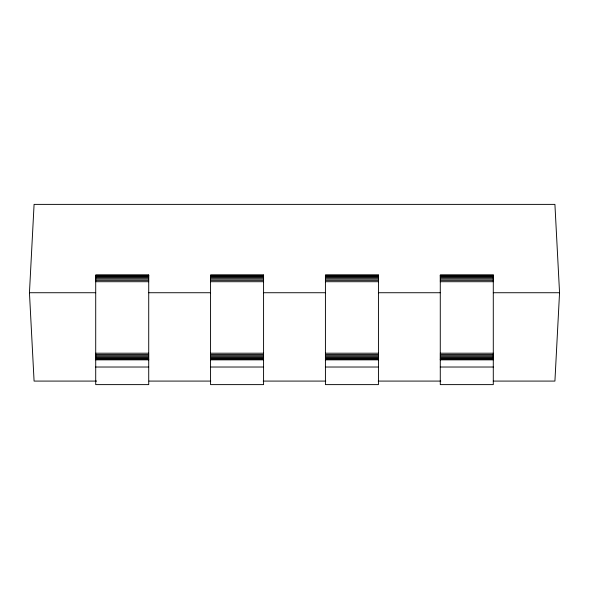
<?xml version="1.0" encoding="UTF-8"?>
<svg xmlns="http://www.w3.org/2000/svg" width="589" height="589" viewBox="0 0 589 589"><rect width="100%" height="100%" fill="white"/><g stroke="black" fill="none" stroke-linecap="round" stroke-linejoin="round"><path stroke-width="0.88" d="M96.655 381.083L34.081 381.083L29.45 292.733L34.081 204.383L554.919 204.383L559.55 292.733L554.919 381.083L493.265 381.083M95.712 275.181L148.722 275.181M210.567 275.181L263.577 275.181M325.422 275.181L378.433 275.181M440.277 275.181L493.287 275.181M95.712 275.542L148.722 275.542M210.567 275.542L263.577 275.542M325.422 275.542L378.433 275.542M440.277 275.542L493.287 275.542M95.712 276.123L148.722 276.123M210.567 276.123L263.577 276.123M325.422 276.123L378.433 276.123M440.277 276.123L493.287 276.123M95.712 276.926L148.722 276.926M210.567 276.926L263.577 276.926M325.422 276.926L378.433 276.926M440.277 276.926L493.287 276.926M95.712 277.912L148.722 277.912M210.567 277.912L263.577 277.912M325.422 277.912L378.433 277.912M440.277 277.912L493.287 277.912M95.712 279.061L148.722 279.061M210.567 279.061L263.577 279.061M325.422 279.061L378.433 279.061M440.277 279.061L493.287 279.061M95.712 280.342L148.722 280.342M210.567 280.342L263.577 280.342M325.422 280.342L378.433 280.342M440.277 280.342L493.287 280.342M95.712 281.719L148.722 281.719M210.567 281.719L263.577 281.719M325.422 281.719L378.433 281.719M440.277 281.719L493.287 281.719M29.45 292.733L95.712 292.733M148.722 292.733L210.567 292.733M263.577 292.733L325.422 292.733M378.433 292.733L440.277 292.733M493.287 292.733L559.55 292.733M95.712 353.201L148.722 353.201M210.567 353.201L263.577 353.201M325.422 353.201L378.433 353.201M440.277 353.201L493.287 353.201M95.712 354.49L148.722 354.49M210.567 354.49L263.577 354.49M325.422 354.49L378.433 354.49M440.277 354.49L493.287 354.49M95.712 355.69L148.722 355.69M210.567 355.69L263.577 355.69M325.422 355.69L378.433 355.69M440.277 355.69L493.287 355.69M95.712 356.787L148.722 356.787M210.567 356.787L263.577 356.787M325.422 356.787L378.433 356.787M440.277 356.787L493.287 356.787M95.712 357.744L148.722 357.744M210.567 357.744L263.577 357.744M325.422 357.744L378.433 357.744M440.277 357.744L493.287 357.744M95.712 358.539L148.722 358.539M210.567 358.539L263.577 358.539M325.422 358.539L378.433 358.539M440.277 358.539L493.287 358.539M95.712 359.165L148.722 359.165M210.567 359.165L263.577 359.165M325.422 359.165L378.433 359.165M440.277 359.165L493.287 359.165M95.712 359.592L148.722 359.592M210.567 359.592L263.577 359.592M325.422 359.592L378.433 359.592M440.277 359.592L493.287 359.592M95.712 359.82L148.722 359.82M210.567 359.82L263.577 359.82M325.422 359.82L378.433 359.82M440.277 359.82L493.287 359.82M95.712 367.021L148.722 367.021M210.567 367.021L263.577 367.021M325.422 367.021L378.433 367.021M440.277 367.021L493.287 367.021M149.105 381.083L210.759 381.083M263.209 381.083L325.791 381.083M378.241 381.083L440.815 381.083M148.722 275.063L95.712 275.063L95.712 384.617L148.722 384.617L148.722 275.063M263.577 275.063L210.567 275.063L210.567 384.617L263.577 384.617L263.577 275.063M378.433 275.063L325.422 275.063L325.422 384.617L378.433 384.617L378.433 275.063M493.287 275.063L440.277 275.063L440.277 384.617L493.287 384.617L493.287 275.063"/></g></svg>
